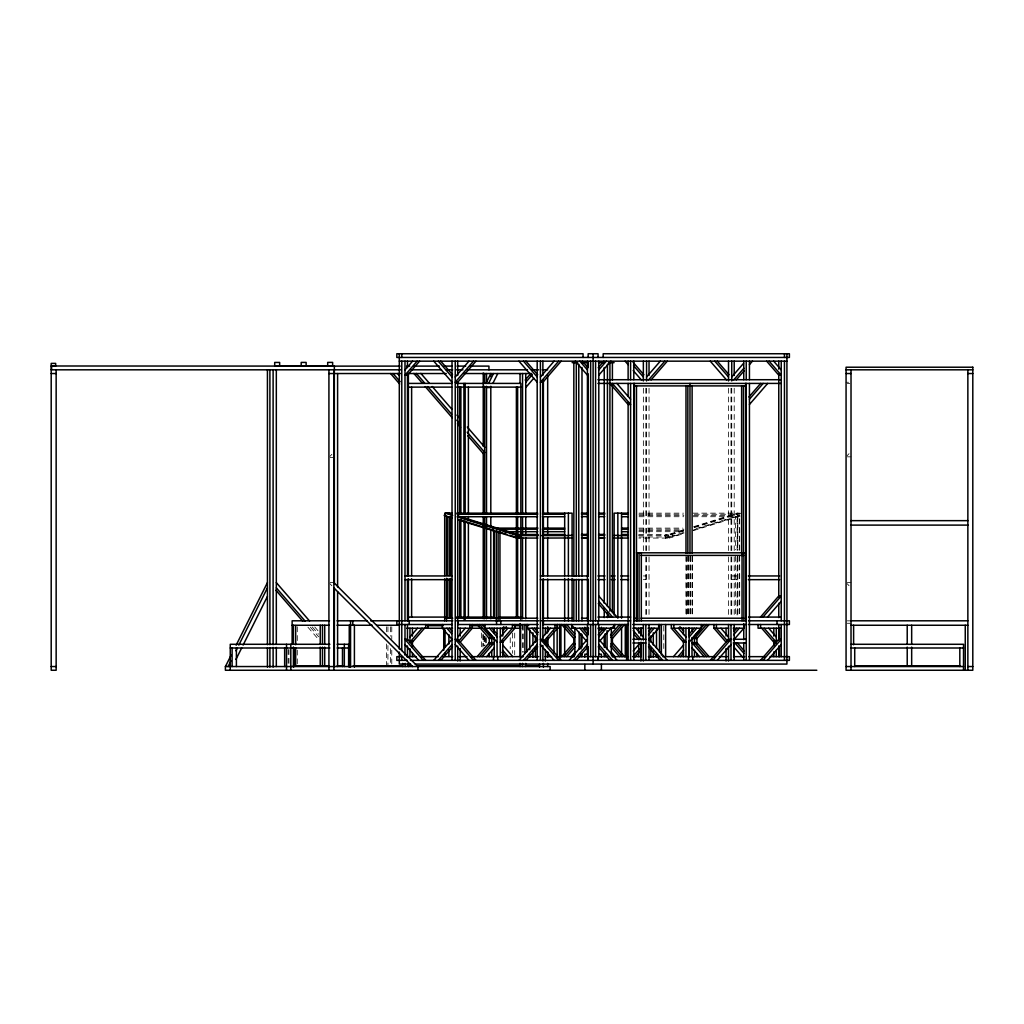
<?xml version="1.0" encoding="UTF-8"?>
<svg xmlns="http://www.w3.org/2000/svg" width="1024" height="1024" viewBox="0 0 1024 1024"><rect width="100%" height="100%" fill="white"/><g stroke="black" fill="none" stroke-linecap="round" stroke-linejoin="round"><path stroke-width="0.75" stroke-dasharray="5 3.75" d="M737.088 615.04L737.101 556.582M737.114 550.259L737.114 517.082M329.907 456.41L331.891 454.31M847.066 455.782L849.037 453.683M639.002 536.96L669.133 536.96L668.365 534.477L664.832 535.578L665.6 538.061L683.699 532.454M683.11 529.946L665.011 535.552L665.6 538.061M693.67 526.682L737.408 513.152L738.176 515.635L694.246 529.19M683.456 530.419L666.867 535.552L667.443 538.061L684.045 532.928M694.016 527.155L739.264 513.152L739.853 515.661L693.094 530.125M683.802 530.88L668.531 535.578L669.299 538.061L682.906 533.85M694.234 527.629L741.107 513.126M693.44 530.586L741.888 515.635M846.067 382.272L848.55 382.272M847.309 383.475L849.779 383.475M847.309 456.832L851.021 456.832M330.15 457.459L333.862 457.459M639.014 513.152L683.443 513.152M692.966 513.152L739.264 513.152M638.95 514.253L683.251 514.253M694.323 514.253L733.862 514.253L734.63 516.723L693.222 516.723M639.13 515.635L683.853 515.635M693.44 515.635L739.853 515.661M639.066 516.723L683.674 516.723M638.822 528.115L682.778 528.115M639.142 529.203L683.917 529.203M639.014 530.586L683.469 530.586M638.912 531.686L683.123 531.686M638.72 534.477L668.365 534.477M638.554 535.578L668.723 535.552L669.299 538.061L638.848 538.061M643.354 575.949L645.824 575.949M731.738 575.949L740.48 575.949M643.354 579.648L645.824 579.648M731.738 579.648L740.48 579.648M330.15 582.618L333.862 582.618M847.309 582.541L851.021 582.541M847.309 620.851L849.779 620.851M847.309 623.27L851.021 623.27M847.066 583.59L849.037 585.69M329.907 583.667L331.891 585.766M314.752 626.982L318.899 631.782M312.269 626.982L318.502 634.176M310.4 627.2L318.656 636.749M307.93 627.2L318.246 639.13M737.574 514.253L738.342 516.723M672.077 534.477L672.845 536.96M737.408 513.152L737.997 515.661M739.686 550.4L739.686 515.712L737.83 515.712L737.83 550.4M739.686 556.096L739.686 615.053M739.29 549.811L739.29 516.403L735.578 516.403L735.578 549.811M739.29 556.173L739.29 615.027M737.83 556.71L737.83 615.053M737.434 516.403L737.434 549.811M737.434 556.173L737.434 615.027M735.578 556.173L735.578 615.027M734.208 388.224L734.208 550.554M734.208 556.915L734.208 615.808M731.738 388.224L731.738 550.554M731.738 556.915L731.738 615.808M730.995 388.224L730.995 550.554M730.995 556.915L730.995 615.808M728.525 388.224L728.525 550.554M728.525 556.915L728.525 615.808M692.582 556.262L692.582 615.027M692.237 556.339L692.237 615.027M692.122 556.237L692.122 615.142M690.381 556.339L690.381 615.027M690.266 556.237L690.266 615.142M689.984 556.237L689.984 615.142M688.525 556.339L688.525 615.027M688.128 556.237L687.936 616.026M687.846 556.237L687.846 615.142M686.285 556.838L686.285 615.053M685.99 556.237L685.99 615.142M663.782 626.035L663.782 652.058M649.037 388.224L649.037 550.554M649.037 556.915L649.037 615.808M646.566 388.224L646.566 550.554M646.566 556.915L646.566 615.808M645.824 388.224L645.824 550.554M645.824 556.915L645.824 615.808M643.354 388.224L643.354 550.554M523.264 625.139L523.264 652.211M522.534 625.139L522.534 652.211M522.278 625.677L522.278 628.275M514.701 633.05L514.701 654.886M512.474 633.05L512.461 653.325M510.234 637.734L510.234 648.653M486.272 637.67L486.272 643.878M485.734 637.837L485.734 644.211M484.966 636.109L484.966 645.427M484.659 636.288L484.659 645.85M484.019 636.749L484.019 644.736M483.251 634.637L483.251 645.811M482.944 634.56L482.944 646.976M481.651 633.011L481.651 646.976M391.77 626.816L391.77 639.296M391.77 650.202L391.77 664.243M390.477 626.816L390.477 636.173M390.477 648.653L390.477 664.243M387.917 626.816L387.917 633.05M387.917 645.53L387.917 665.805M386.624 626.816L386.624 633.05M386.624 643.968L386.624 665.805M297.28 626.803L297.28 642.317M297.28 650.086L297.28 664.051M288.947 649.549L288.947 664.998M288.077 649.549L288.077 664.998"/><path stroke-width="1.5" d="M56.154 369.818L56.154 670.259L51.2 670.259L51.2 363.392L55.654 363.392L55.654 365.99L51.2 365.99L334.336 366.106L334.387 583.731M444.531 515.661L445.107 513.152L451.994 513.152M517.094 536.96L520.64 538.061L521.216 535.552M492.698 530.56L493.466 528.077M496.243 620.8L496.243 531.661L497.011 529.178M520.64 538.061L521.408 535.578L457.869 515.955M816.819 670.259L225.395 670.259L225.395 666.547L231.155 655.168M236.134 645.21L267.43 582.618M228.096 666.547L230.95 660.826M235.955 650.816L237.389 647.949M238.822 645.094L267.43 587.866M235.955 659.392L241.677 647.949M243.098 645.094L267.418 596.454M486.515 382.272L490.88 373.53M488.614 383.322L493.504 373.53M492.89 383.322L497.792 373.53M404.992 369.907L412.57 361.165M417.114 361.165L404.992 375.155L407.475 375.155L419.584 361.165M455.232 376.998L468.954 361.165M473.485 361.165L455.232 382.246L457.702 382.246L475.968 361.165M525.158 380.083L530.842 373.53M525.747 382.272L532.365 374.618M525.747 387.52L533.824 378.189M540.403 376.998L554.125 361.165M558.669 361.165L540.403 382.246L542.874 382.246L561.139 361.165M598.221 367.718L603.904 361.165M598.797 369.907L606.374 361.165M598.797 375.155L610.918 361.165M409.946 636.966L417.51 628.224M422.054 628.224L409.946 642.202L412.416 642.202L424.525 628.224M646.566 376.998L660.275 361.165M648.589 379.904L664.819 361.165M651.059 379.904L667.29 361.165M433.766 660.365L452.019 639.283M457.702 636.966L465.28 628.224M438.31 660.365L452.019 644.531M440.781 660.365L452.531 646.797M458.714 641.037L469.824 628.224L469.824 624.512M460.173 642.202L472.294 628.224L472.294 624.512M477.171 656.653L489.28 642.662L494.221 642.662L482.112 656.653M501.965 628.877L503.859 626.701M479.642 656.653L491.75 642.662M502.541 631.066L506.33 626.701M500.288 636.966L507.866 628.224M486.656 656.653L494.221 647.91M731.738 376.998L743.488 363.43M733.76 379.904L743.91 368.192M736.243 379.904L744.346 370.534M749.427 364.672L752.461 361.165M518.938 660.365L537.19 639.283M748.928 396.992L760.678 383.411M542.874 636.966L550.451 628.224M523.482 660.365L537.19 644.531M749.44 399.258L763.162 383.411M525.952 660.365L537.702 646.797M543.885 641.037L554.995 628.224L554.995 624.512M749.44 404.493L767.706 383.411M545.357 642.202L557.466 628.224L557.466 624.512M561.715 656.653L573.824 642.662M564.186 656.653L575.283 643.84M566.656 656.653L574.733 647.334M571.2 656.653L574.989 652.288M569.178 660.365L587.43 639.283M573.709 660.365L587.43 644.531M598.221 634.778L603.904 628.224M576.192 660.365L587.942 646.797M598.797 636.966L606.374 628.224M599.808 641.037L610.918 628.224M611.251 628.877L615.04 624.512M610.496 634.995L619.571 624.512M610.944 637.338L622.054 624.512M612.403 638.502L624.525 624.512M648.819 631.501L651.661 628.224M633.203 650.995L639.296 643.968M648.461 634.778L654.131 628.224M633.549 655.846L639.437 649.05M648.576 639.872L658.675 628.224L658.675 624.512M635.046 656.973L639.949 651.315M688.563 634.778L694.246 628.224M689.152 636.966L696.717 628.224M673.459 656.653L683.558 645.005M704.115 624.512L692.006 638.502L696.947 638.502L709.069 624.512M689.152 642.202L701.261 628.224L701.261 624.512M678.003 656.653L683.686 650.099M694.477 638.502L706.586 624.512M680.486 656.653L683.315 653.376M733.99 631.501L736.832 628.224M710.272 660.365L728.525 639.283L730.995 639.283L712.742 660.365M733.632 634.778L739.302 628.224M733.76 639.872L743.846 628.224L743.846 624.512M717.286 660.365L730.995 644.531M760.499 617.088L778.765 596.006L781.235 596.006L762.97 617.088M767.514 617.088L781.235 601.254M760.499 660.365L778.765 639.283L781.235 639.283L762.97 660.365M767.514 660.365L781.235 644.531M399.309 361.165L786.918 361.165M572.134 362.65L577.702 362.65M581.914 362.65L587.802 362.65M598.438 362.65L604.326 362.65M608.538 362.65L614.106 362.65M400.141 366.106L274.701 366.157L274.701 362.445L279.654 362.445L279.654 366.157M406.528 366.106L409.728 366.106M413.798 366.106L439.386 366.106M444.173 366.106L452.173 366.106M456.973 366.106L465.69 366.106M469.76 366.106L488.947 366.106L488.947 369.818M51.2 369.818L400.64 369.818M411.098 369.818L441.472 369.818M446.259 369.818L452.659 369.818M456.576 369.818L462.963 369.818M467.034 369.818L527.514 369.818M531.686 369.818L538.624 369.818M542.157 369.818L547.674 369.818M846.067 369.818L972.8 369.818M51.2 373.53L56.154 373.53M328.922 373.53L333.862 373.53M334.387 373.53L400.64 373.53M407.91 373.53L446.259 373.53M463.846 373.53L531.686 373.53M846.067 373.53L851.021 373.53M967.859 373.53L972.8 373.53M597.914 379.712L781.235 379.712M408.41 383.411L451.725 383.411M456.499 383.411L520.845 383.411L520.845 513.293M597.914 383.411L781.235 383.411M634.342 385.894L745.638 385.894M408.41 387.123L451.725 387.123M456.499 387.123L520.845 387.123M486.515 387.52L490.803 387.52M456.755 513.152L537.702 513.152M542.464 513.152L572.096 513.152L572.096 575.731M581.44 513.152L587.661 513.152M598.566 513.152L604.787 513.152M627.904 513.152L614.131 513.152L614.131 615.053M581.44 514.112L587.661 514.112M598.566 514.112L604.787 514.112M457.114 514.253L537.792 514.253M542.528 514.253L564.672 514.253M621.555 514.253L627.878 514.253M459.558 516.723L537.6 516.723M542.374 516.723L564.672 516.723M581.44 516.621L587.661 516.621M598.566 516.621L604.787 516.621M621.555 516.723L627.917 516.723M850.829 520.653L968.051 520.653M850.829 525.107L968.051 525.107M497.178 528.115L537.984 528.115M542.694 528.115L564.672 528.115M621.555 528.115L627.827 528.115M500.723 529.203L537.498 529.203M542.298 529.203L564.672 529.203M621.555 529.203L627.942 529.203M496.243 531.661L498.099 531.661L498.099 620.8M504.691 531.686L537.843 531.686M542.579 531.686L564.672 531.686M621.555 531.686L627.866 531.686M581.44 534.413L587.661 534.413M598.566 534.413L604.787 534.413M517.862 534.477L538.15 534.477M542.835 534.477L564.672 534.477M621.555 534.477L627.789 534.477M568.384 535.373L572.096 535.373M581.44 535.373L587.661 535.373M598.566 535.373L604.787 535.373M614.131 535.373L617.843 535.373M538.406 535.578L517.504 535.552L516.928 538.061L457.958 519.808M541.491 535.578L568.384 535.552M617.843 535.552L627.738 535.578M537.933 538.061L516.928 538.061L517.696 535.578L457.178 516.89M542.656 538.061L572.096 537.971M614.131 538.061L627.84 538.061M636.48 552.806L746.15 552.806L746.15 620.8M641.05 555.392L743.898 555.392M404.992 575.949L452.019 575.949M540.403 575.949L588.339 575.949M597.901 575.949L605.069 575.949M611.341 575.949L615.142 575.949M620.749 575.949L628.582 575.949M748.314 575.949L779.661 575.949M404.992 579.648L452.019 579.648M540.403 579.648L588.339 579.648M597.901 579.648L605.069 579.648M611.341 579.648L615.142 579.648M620.749 579.648L628.582 579.648M748.314 579.648L779.661 579.648M408.41 617.088L445.363 617.088M456.499 617.088L494.157 617.088M498.573 617.088L520.845 617.088M597.914 617.088L630.592 617.088M748.557 617.088L781.235 617.088M444.698 618.202L452.8 618.202M456.614 618.202L537.843 618.202M542.4 618.202L572.096 618.202M581.44 618.202L587.661 618.202M641.05 618.202L743.898 618.202M634.342 618.33L637.517 618.33M329.498 620.8L292.134 620.8L292.134 643.878M337.011 620.8L367.168 620.8M370.65 620.8L452.762 620.8M456.576 620.8L538.867 620.8M541.594 620.8L630.592 620.8M633.805 620.8L746.227 620.8M748.557 620.8L789.389 620.8L789.389 624.512L748.39 624.512M851.021 620.8L967.859 620.8M452.365 624.512L396.838 624.512L396.838 620.8M457.626 624.512L538.227 624.512M542.797 624.512L628.429 624.512M632.755 624.512L746.227 624.512M292.134 625.254L329.114 625.254M337.011 625.254L372.25 625.254M376.742 625.254L399.386 625.254M427.814 625.254L442.176 625.254M470.912 625.254L478.886 625.254M514.01 625.254L520.384 625.254M525.184 625.254L528.666 625.254M851.021 625.254L967.859 625.254M427.162 625.677L443.008 625.677M470.912 625.677L479.475 625.677M514.355 625.677L520.691 625.677M406.733 628.224L452.518 628.275M457.626 628.224L482.01 628.275M484.966 624.512L484.966 628.224L520.691 628.275M527.552 624.512L527.552 628.224L538.867 628.224M542.797 628.224L559.629 628.224M588.723 628.224L571.699 628.224L571.699 624.512M597.85 628.224L614.528 628.224L614.528 624.512M632.755 628.224L643.43 628.224M648 628.224L658.675 628.224M671.347 624.512L671.347 628.224L701.261 628.224M713.933 624.512L713.933 628.224L728.602 628.224M733.184 628.224L743.846 628.224M780.442 628.224L758.08 628.224L758.08 624.512M587.802 629.709L584.768 629.709L584.768 627.226M598.438 629.709L604.326 629.709M632.832 639.283L645.824 639.283M733.235 639.283L746.227 639.283M632.832 642.995L645.824 642.995M733.235 642.995L746.227 642.995M329.869 644.288L230.259 644.288L230.259 670.259M337.139 644.288L348.621 644.288L348.621 666.547M851.021 644.288L963.533 644.288L963.533 670.259M230.259 648L329.869 648M337.139 648L348.621 648M851.021 648L963.533 648M587.251 654.182L584.832 654.182L584.832 657.101M598.976 654.182L601.395 654.182L601.395 657.101M402.496 656.653L396.838 656.653L396.838 660.365L407.258 660.365M406.554 656.653L416.102 656.653M420.698 656.653L438.374 656.653M443.149 656.653L452.685 656.653M458.829 656.653L467.008 656.653M470.899 656.653L523.456 656.653M528.307 656.653L538.714 656.653M545.05 656.653L551.603 656.653M559.104 656.653L574.298 656.653M578.522 656.653L607.706 656.653M612.378 656.653L627.84 656.653M632.576 656.653L641.178 656.653L641.178 642.432M648.41 656.653L658.381 656.653M662.771 656.653L714.624 656.653M719.219 656.653L727.181 656.653M733.542 656.653L744.678 656.653M748.736 656.653L764.646 656.653M770.125 656.653L789.389 656.653L789.389 660.365L410.432 660.365M410.611 664.077L399.309 664.077L399.309 652.058M415.194 664.077L786.918 664.077L786.918 353.741M293.427 665.805L329.165 665.805M337.139 665.805L342.874 665.805M353.101 665.805L402.573 665.805M407.373 665.805L411.853 665.805M416.64 665.805L520.678 665.805M525.171 665.805L539.533 665.805M855.206 665.805L960.474 665.805M51.2 666.547L56.154 666.547M225.395 666.547L550.144 666.547L550.144 670.259M846.067 666.547L963.533 666.547M967.859 666.547L972.8 666.547M448.819 513.152L452.365 514.253M446.963 513.152L451.494 514.547M457.523 516.416L519.36 535.552L518.784 538.061L509.734 535.258M452.685 515.456L445.107 513.152L444.339 515.635L452.07 517.99M459.955 519.859L494.643 530.586M499.174 531.994L506.714 534.323M333.862 582.618L417.792 666.547M333.862 587.866L412.544 666.547M773.658 361.165L781.235 369.907M769.114 361.165L781.235 375.155L778.765 375.155L766.643 361.165M717.286 361.165L729.037 374.733M714.803 361.165L728.525 376.998M710.272 361.165L726.49 379.904M633.088 362.291L643.866 374.733M633.549 365.683L643.354 376.998M625.088 361.165L628.134 364.672M633.203 370.534L641.318 379.904M616.87 383.411L630.592 399.258M612.339 383.411L630.592 404.493L628.122 404.493L609.856 383.411M582.336 361.165L588.006 367.718M579.853 361.165L587.43 369.907M575.322 361.165L587.43 375.155M768.717 628.224L776.282 636.966M764.173 628.224L776.282 642.202L773.811 642.202L761.702 628.224M525.952 361.165L537.702 374.733M523.482 361.165L537.19 376.998M518.938 361.165L537.19 382.246M737.254 642.803L744.346 650.995M734.784 642.803L743.91 653.338M720.947 628.224L728.525 636.966M733.696 646.797L742.515 656.973M727.514 641.037L716.416 628.224L716.416 624.512M713.933 628.224L726.054 642.202M709.069 656.653L696.947 642.662L692.006 642.662L704.115 656.653M694.477 642.662L706.586 656.653M679.898 626.701L683.686 631.066M678.362 628.224L685.939 636.966M692.006 647.91L699.571 656.653M440.781 361.165L452.531 374.733M671.347 628.224L683.469 642.202L685.939 642.202L673.818 628.224L673.818 624.512M438.31 361.165L452.019 376.998M433.766 361.165L452.019 382.246M420.826 373.389L429.094 382.925M432.192 386.509L451.802 409.152M456.96 415.117L460.058 418.701M467.29 427.046L484.838 447.309M649.037 639.283L667.29 660.365M416.307 373.414L424.614 383.002M427.725 386.598L451.61 414.182M456.794 420.173L459.917 423.77M467.187 432.166L484.838 452.544M635.776 628.224L643.354 636.966M649.037 644.531L662.746 660.365M413.837 373.414L422.144 383.002M425.254 386.598L452.25 417.779M457.446 423.77L460.557 427.366M467.827 435.763L483.405 453.747M648.525 646.797L660.275 660.365M633.254 630.554L641.331 639.872M633.818 634.048L638.861 639.872M598.797 596.006L617.062 617.088M598.797 601.254L612.518 617.088M598.285 603.52L610.035 617.088M397.594 373.53L399.488 375.706M393.05 373.53L400.115 381.683M390.579 373.53L399.667 384.013M612.403 642.662L624.525 656.653M610.944 643.84L622.054 656.653M610.496 646.17L619.571 656.653M611.251 652.288L615.04 656.653M598.797 639.283L617.062 660.365M598.797 644.531L612.518 660.365M582.336 628.224L588.006 634.778M598.285 646.797L610.035 660.365M579.853 628.224L587.43 636.966M575.322 628.224L586.419 641.037M571.2 624.512L574.989 628.877M566.656 624.512L574.733 633.83M564.186 624.512L575.283 637.338M561.715 624.512L573.824 638.502M534.566 628.224L538.355 632.589M561.139 660.365L542.874 639.283L540.403 639.283L558.669 660.365M532.096 628.224L537.779 634.778M527.552 628.224L537.651 639.872M540.403 644.531L554.125 660.365M491.981 628.224L496.717 633.69M489.51 628.224L497.075 636.966M502.669 645.005L512.768 656.653M482.112 624.512L494.221 638.502L489.28 638.502L477.171 624.512M484.966 628.224L497.075 642.202M502.541 650.099L508.224 656.653M479.642 624.512L491.75 638.502M501.965 652.288L505.754 656.653M449.395 628.224L452.237 631.501M475.968 660.365L457.702 639.283L455.232 639.283L473.485 660.365M446.925 628.224L451.648 633.69M452.48 639.872L442.381 628.224L442.381 624.512M455.232 644.531L468.954 660.365M425.728 660.365L407.475 639.283L404.992 639.283L423.258 660.365M404.992 644.531L418.714 660.365M276.326 582.618L309.555 620.992M276.326 587.866L305.242 621.248M275.917 590.246L302.758 621.248M449.114 517.082L449.126 575.539M449.126 578.701L449.139 618.202M967.859 369.818L967.859 670.259M965.261 625.254L965.261 670.259M959.821 648L959.821 666.547M911.667 625.254L911.667 643.968M911.667 647.091L911.667 665.805M907.213 625.254L907.213 643.968M907.213 647.091L907.213 665.805M854.72 648L854.72 666.547M853.619 625.254L853.619 644.736M851.021 369.818L851.021 670.259M784.448 353.741L784.448 357.453M784.448 361.165L784.448 660.365M781.235 361.165L781.235 620.8M781.235 624.512L781.235 656.653M779.494 628.224L779.494 639.283M779.494 647.181L779.494 656.653M778.765 361.165L778.765 369.126M778.765 373.901L778.765 596.902M778.765 603.277L778.765 617.613M778.765 624.512L778.765 639.821M778.765 645.939L778.765 656.653M777.024 620.8L777.024 624.512M776.282 628.224L776.282 644.019M776.282 650.342L776.282 656.653M773.811 628.224L773.811 636.122M773.811 640.858L773.811 645.594M773.811 651.917L773.811 656.653M760.563 624.512L760.563 628.224M749.44 361.165L749.44 379.712M749.44 383.411L749.44 660.365M746.227 361.165L746.227 379.712M746.227 383.411L746.227 660.365M745.638 383.411L745.638 553.05M743.898 552.806L743.898 620.8M743.757 361.165L743.757 379.712M743.757 623.757L743.757 639.68M743.757 642.854L743.757 660.365M743.488 385.894L743.488 553.05M742.042 552.806L742.042 620.8M741.632 385.894L741.632 553.05M734.208 361.165L734.208 375.488M734.208 624.512L734.208 660.365M733.862 627.571L733.862 630.63M733.862 642.88L733.862 656.653M731.738 361.165L731.738 380.928M730.995 624.512L730.995 660.365M728.525 361.165L728.525 380.928M728.525 624.512L728.525 640.896M728.525 646.336L728.525 660.954M726.054 628.224L726.054 636.019M726.054 648.486L726.054 660.954M696.947 637.696L696.947 644.019M696.947 653.491L696.947 656.653M694.477 637.696L694.477 644.019M694.477 650.342L694.477 656.653M692.762 656.653L692.762 660.365M692.122 385.894L692.122 553.05M692.006 628.224L692.006 631.373M692.006 637.696L692.006 656.653M689.984 383.411L689.984 553.05M689.152 628.224L689.152 656.653M688.794 628.224L688.794 634.534M688.794 640.858L688.794 656.653M688.474 656.653L688.474 660.365M687.846 385.894L687.846 553.05M685.99 385.894L685.99 553.05M685.939 628.224L685.939 656.653M683.469 628.224L683.469 634.534M683.469 640.858L683.469 656.653M665.638 624.512L665.638 656.653M661.35 624.512L661.35 655.13M659.494 624.512L659.494 652.058M656.512 629.747L656.512 648.115M656.512 654.246L656.512 657.306M653.299 632.806L653.299 645.056M653.299 651.174L653.299 657.306M650.829 635.878L650.829 641.997M650.829 648.115L650.829 657.306M649.037 361.165L649.037 375.488M649.037 624.512L649.037 660.365M646.566 361.165L646.566 380.928M645.824 624.512L645.824 660.365M643.354 361.165L643.354 380.928M643.354 624.512L643.354 640.102M643.354 642.253L643.354 660.954M641.318 552.806L641.318 620.8M641.178 628.224L641.178 634.534M640.883 628.224L640.883 636.019M640.883 642.253L640.883 660.954M639.078 552.806L639.078 620.8M638.707 628.224L638.707 632.96M638.707 642.432L638.707 656.653M637.222 552.806L637.222 620.8M636.48 385.894L636.48 620.8M634.342 383.411L634.342 620.8M633.805 361.165L633.805 379.712M633.805 383.411L633.805 660.365M630.592 361.165L630.592 379.712M630.592 383.411L630.592 660.365M628.122 361.165L628.122 379.712M628.122 383.411L628.122 396.147M628.122 402.522L628.122 660.365M626.598 624.512L626.598 660.365M625.28 624.512L625.28 656.653M621.555 513.152L621.555 618.202M621.568 627.571L621.568 655.13M617.843 513.152L617.843 618.24M612.403 637.632L612.403 643.968M612.403 653.491L612.403 656.653M612.403 362.65L612.403 380.173M612.403 384.96L612.403 612.838M611.341 627.571L611.341 655.13M609.92 362.65L609.92 611.238M607.45 364.237L607.45 606.464M607.45 612.838L607.45 617.613M607.053 630.63L607.053 648.998M605.197 633.69L605.197 647.475M605.197 653.594L605.197 656.653M604.237 367.424L604.237 603.277M604.237 608.051L604.237 617.613M604.25 636.045L604.25 647.142M604.25 653.491L604.25 656.653M603.174 357.453L603.174 353.741L789.389 353.741L789.389 357.453L396.838 357.453L396.838 353.741L583.066 353.741L583.066 357.453M601.472 627.226L601.472 629.709M601.395 664.41L601.395 670.259M598.797 361.165L598.797 620.8M598.797 624.512L598.797 656.653M598.208 656.653L598.208 660.365M598.054 357.453L598.054 353.741L588.173 353.741L588.173 357.453M598.054 620.8L598.054 624.512M598.054 656.653L598.054 660.365M595.584 361.165L595.584 620.8M595.584 624.512L595.584 656.653M593.114 353.741L593.114 664.077M590.643 361.165L590.643 620.8M590.643 624.512L590.643 656.653M588.173 362.65L588.173 367.424M588.173 373.798L588.173 576.179M588.173 579.366L588.173 624.512M588.173 627.43L588.173 634.534M588.173 647.142L588.173 660.365M588.019 656.653L588.019 660.365M587.43 361.165L587.43 620.8M587.43 624.512L587.43 656.653M584.832 664.41L584.832 670.259M581.99 367.424L581.99 576.179M581.99 579.366L581.99 620.8M581.978 634.458L581.978 647.142M581.978 653.491L581.978 656.653M581.03 633.69L581.03 648.998M581.03 653.594L581.03 656.653M579.174 632.166L579.174 648.998M578.778 364.237L578.778 576.179M578.778 579.366L578.778 620.8M576.307 362.65L576.307 576.179M576.307 579.366L576.307 620.8M574.886 627.571L574.886 655.13M573.837 362.65L573.837 576.179M573.837 579.366L573.837 620.8M573.824 637.632L573.824 643.968M573.824 653.491L573.824 656.653M572.096 578.445L572.096 620.8M568.384 513.152L568.384 575.731M568.384 578.458L568.384 620.8M564.672 513.152L564.672 575.718M564.672 578.445L564.672 620.8M564.659 626.035L564.659 655.13M560.947 624.512L560.947 656.653M559.629 624.512L559.629 660.365M557.158 624.512L557.158 657.306M553.946 631.283L553.946 652.71M547.674 375.117L547.674 513.664M547.674 516.851L547.674 534.374M547.674 537.549L547.674 575.77M547.674 578.957L547.674 618.778M547.674 626.739L547.674 631.514M547.674 637.888L547.674 645.85M547.674 652.211L547.674 656.998M547.674 663.36L547.674 666.547M547.52 628.224L547.52 632.96M547.52 637.696L547.52 645.594M547.52 651.917L547.52 656.653M545.357 628.224L545.357 634.458M545.357 640.691L545.357 643.814M545.357 650.048L545.357 660.954M543.386 379.891L543.386 513.664M543.386 516.851L543.386 534.374M543.386 537.549L543.386 575.77M543.386 578.957L543.386 618.778M543.411 620.8L543.411 624.512M543.386 663.36L543.386 667.149M542.874 361.165L542.874 375.488M542.874 381.85L542.874 576.013M542.874 579.2L542.874 641.267M542.874 645.363L542.874 660.954M540.403 361.165L540.403 660.365M539.533 664.051L539.533 667.149M537.19 361.165L537.19 660.365M535.411 635.878L535.411 641.997M535.411 648.115L535.411 657.306M532.928 632.806L532.928 645.056M532.928 651.174L532.928 657.306M529.715 629.747L529.715 649.651M529.715 654.246L529.715 657.306M526.733 624.512L526.733 652.058M525.747 373.53L525.747 513.664M525.747 516.851L525.747 534.374M525.747 537.549L525.747 618.778M525.747 663.36L525.747 666.547M524.877 624.512L524.877 653.594M522.534 373.53L522.534 513.664M522.534 516.851L522.534 534.374M522.534 537.549L522.534 618.778M522.534 663.36L522.534 666.547M520.845 516.48L520.845 619.558M520.602 624.512L520.602 656.653M520.051 373.53L520.051 383.078M520.051 623.552L520.051 656.998M520.051 663.36L520.051 666.547M517.632 387.123L517.632 513.293M517.632 516.48L517.632 617.088M516.39 387.123L516.39 513.293M516.39 516.48L516.39 617.088M514.88 624.512L514.88 628.224L502.771 642.202L500.288 642.202L512.41 628.224L512.41 624.512M502.771 628.224L502.771 636.122M502.771 640.858L502.771 656.653M500.826 620.8L500.826 624.512M500.288 628.224L500.288 656.653M499.955 531.661L499.955 620.8M497.754 656.653L497.754 660.365M497.075 628.224L497.075 656.653M496.55 620.8L496.55 624.512M494.221 628.224L494.221 632.96M494.221 637.696L494.221 656.653M493.99 530.957L493.99 618.202M493.645 530.854L493.645 618.202M493.478 656.653L493.478 660.365M491.75 637.696L491.75 644.019M491.75 650.342L491.75 656.653M490.803 373.53L490.803 376.717M490.803 386.266L490.803 513.664M490.803 516.851L490.803 526.413M490.803 529.587L490.803 618.778M489.28 637.696L489.28 644.019M489.28 653.491L489.28 656.653M486.515 373.53L486.515 383.078M486.515 386.266L486.515 513.664M486.515 516.851L486.515 618.778M484.659 373.53L484.659 383.078M484.659 386.266L484.659 513.664M484.659 516.851L484.659 618.778M483.251 373.005L483.251 446.387M483.251 452.774L483.251 513.395M483.251 516.582L483.251 618.688M468.378 387.123L468.378 513.293M468.378 516.48L468.378 519.68M468.378 522.867L468.378 617.088M465.165 383.411L465.165 513.293M465.165 521.267L465.165 619.558M463.923 383.411L463.923 513.293M464.09 521.267L464.09 619.558M460.877 387.123L460.877 513.293M460.877 519.68L460.877 617.088M460.173 628.224L460.173 636.019M460.173 648.486L460.173 660.954M459.648 387.123L459.648 513.293M459.648 519.68L459.648 617.088M458.24 620.8L458.24 624.512M457.702 361.165L457.702 375.488M457.702 381.85L457.702 641.267M457.702 646.042L457.702 660.954M455.232 361.165L455.232 660.365M452.019 361.165L452.019 660.365M450.65 516.403L450.65 575.258M450.65 578.445L450.65 618.202M448.896 634.611L448.896 643.968M448.896 650.202L448.896 656.448M446.938 516.403L446.938 575.258M446.938 578.445L446.938 618.202M446.541 516.288L446.541 575.206M446.541 578.394L446.541 620.8M445.043 629.926L445.043 647.091M445.043 653.325L445.043 656.448M444.698 515.712L444.698 575.629M444.698 578.778L444.698 620.8M443.738 628.378L443.738 650.202M428.147 624.512L428.147 628.224M425.677 624.512L425.677 628.224M417.933 666.547L417.933 670.259M412.416 628.224L412.416 636.122M412.416 640.858L412.416 647.181M412.416 653.491L412.416 656.653M411.622 387.123L411.622 575.565M411.622 578.765L411.622 617.088M409.946 628.224L409.946 642.432M409.946 648.755L409.946 656.653M409.203 620.8L409.203 624.512M408.384 373.53L408.384 575.77M408.41 578.765L408.41 620.8M408.384 663.36L408.384 666.547M407.475 361.165L407.475 367.539M407.475 373.901L407.475 576.205M407.475 579.392L407.475 620.8M407.475 624.512L407.475 639.821M407.475 645.939L407.475 656.653M405.171 663.36L405.171 666.547M404.992 361.165L404.992 620.8M404.992 624.512L404.992 655.13M402.688 663.36L402.688 666.547M401.779 353.741L401.779 357.453M401.779 361.165L401.779 650.534M401.779 656.653L401.779 660.365M399.309 353.741L399.309 648.998M354.406 625.254L354.406 667.149M352.794 620.8L352.794 625.254M350.554 620.8L350.554 667.149M349.248 625.254L349.248 667.149M344.333 644.288L344.333 666.547M342.49 648L342.49 666.547M337.6 373.53L337.6 586.918M337.6 591.706L337.6 666.547M334.387 588.518L334.387 666.547M333.862 369.818L333.862 670.259M332.634 366.106L332.634 362.394L327.693 362.394L327.693 366.106M328.922 369.818L328.922 670.259M324.698 625.254L324.698 643.968M324.698 647.091L324.698 665.805M322.458 625.254L322.458 643.968M322.458 647.091L322.458 665.805M320.23 625.254L320.23 643.968M320.23 647.091L320.23 665.805M306.138 366.131L306.138 362.419L301.197 362.419L301.197 366.131M295.68 625.587L295.68 644.736M295.68 647.923L295.68 665.472M294.221 648L294.221 666.547M293.427 625.254L293.427 643.878M293.427 646.976L293.427 667.149M290.803 644.288L290.803 670.259M286.515 644.288L286.515 670.259M284.659 648L284.659 666.547M276.326 369.818L276.326 644.211M276.326 647.398L276.326 666.547M273.114 369.818L273.114 644.685M273.114 647.398L273.114 667.059M269.901 369.818L269.901 644.685M269.901 647.885L269.901 667.059M267.43 369.818L267.43 644.685M267.43 647.885L267.43 667.059M236.403 648L236.403 666.547M232.115 648L232.115 666.547M51.61 366.106L51.61 369.818M972.8 367.219L846.067 367.219L846.067 670.259L972.8 670.259L972.8 367.219M587.661 537.882L581.44 537.882L587.661 537.971M604.787 537.882L598.566 537.882L604.787 537.971"/></g></svg>
